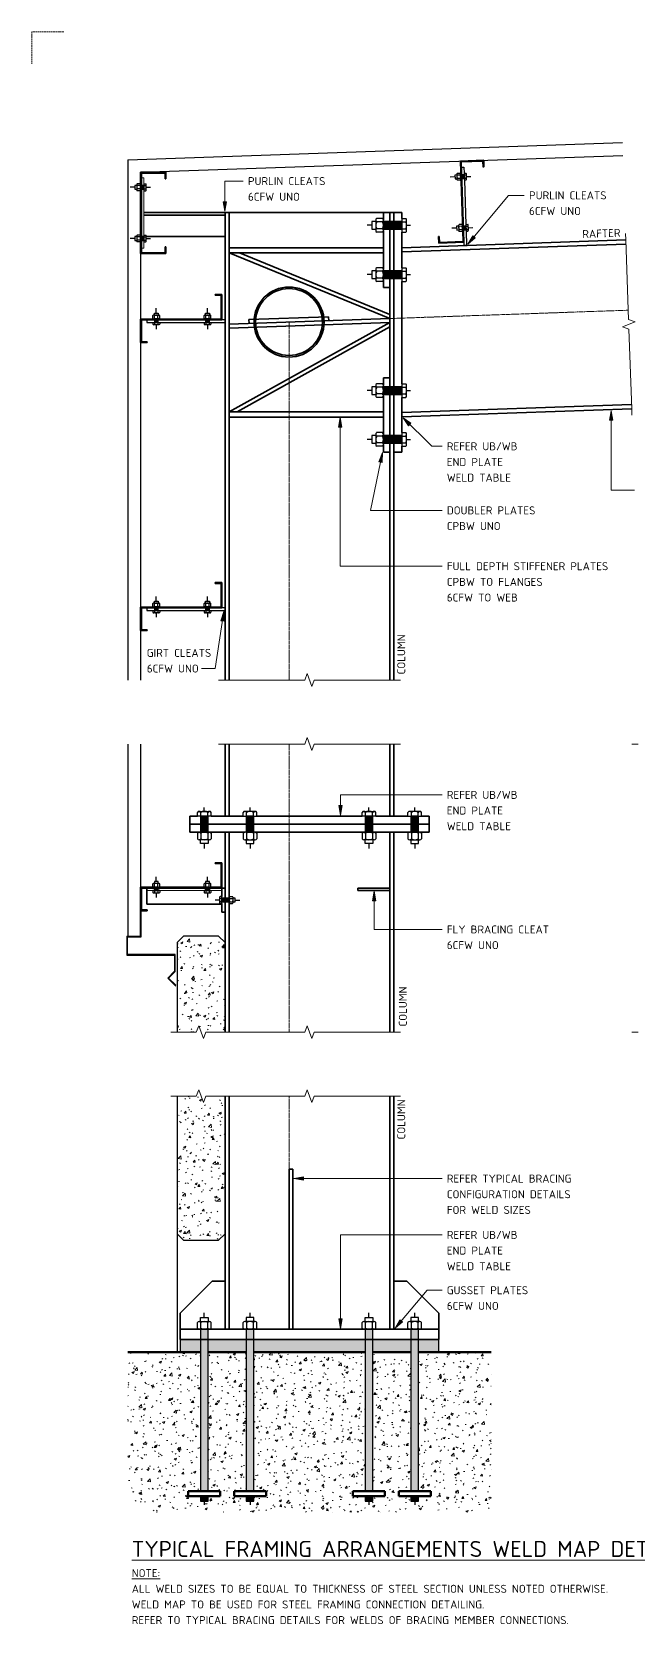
# Model space of a CAD drawing. Header units: millimetres. Extents: x 1727 to 7213, y 842 to 5817.
# Drawn here: x 1727 to 3622, y 842 to 5817 of the extents above; entities that cross this region are included whole.
import ezdxf

# ---------------------------------------------------------------- set-up
doc = ezdxf.new("R2010")
doc.units = ezdxf.units.MM
for name, pattern in [('Centre x0_5', [10.25, 1.5, -1.25, 6.25, -1.25]), ('Dash', [7, 5, -2]), ('Hidden', [4, 3, -1])]:
    doc.linetypes.add(name, pattern=pattern)
for name, color, linetype, lineweight in [('A-000-T_TEXT', 231, 'Continuous', 13), ('A-010-M_LINE', 90, 'Continuous', 13), ('Z-000-T_TEXT', 131, 'Continuous', 18), ('Z-060-M_DETAIL', 92, 'Continuous', 25), ('Z-200_P_REF_PLANE', 111, 'Dash', 13)]:
    doc.layers.add(name, color=color, linetype=linetype, lineweight=lineweight)
doc.styles.add('ISOCPEUR', font='isocpeur.ttf', dxfattribs={"height": 25})
doc.styles.add('ISOCPEUR_1', font='isocpeur.ttf', dxfattribs={"height": 50})
pattern_1 = [(50, (0, 0), (72.8738, -6.3761), [7.62, -83.82]), (355, (0, 0), (-14.097, 76.4224), [6.096, -67.056]), (100.451, (6.07, -0.53), (58.777, 70.0469), [6.476, -71.236]), (46.184, (0, 20.32), (108.4314, -16.8175), [11.43, -125.73]), (96.636, (9.04, 18.92), (94.961, 98.971), [9.714, -106.854]), (351.184, (0, 20.32), (94.9623, 98.9702), [9.144, -100.584]), (21, (10.16, 15.24), (60.64565, -40.9065), [7.62, -83.82]), (326, (10.16, 15.24), (24.7208, 73.6749), [6.096, -67.056]), (71.451, (15.214, 11.83), (85.3669, 32.7687), [6.476, -71.236]), (37.5, (0, 0), (1.23552, 33.82243), [3.353, -62.89, 3.353, -64.719, -67.31]), (37.5, (0, 0), (1.23552, 33.82243), [-134.315, 3.353, -63.957]), (7.5, (0, 0), (26.72815, 40.07255), [3.353, -35.458, 3.353, -61.366, -25.654]), (7.5, (0, 0), (26.72815, 40.07255), [-103.53, 3.353, -22.301]), (327.5, (-22.657, 0), (54.23632, -2.29212), [3.353, -22.047, 3.353, -75.895, -105.156]), (327.5, (-22.657, 0), (54.23632, -2.29212), [-104.648, 3.353, -101.803]), (317.5, (-32.817, 0), (59.2516, 10.17014), [3.353, -29.667, 3.353, -49.276, -74.676]), (317.5, (-32.817, 0), (59.2516, 10.17014), [-85.649, 3.353, -71.323])]

# ---------------------------------------------------------------- blocks, each defined once
blk = doc.blocks.new('NRP_Bolt Detailed Section _v2_ - M24-3988998-S-6901 - _INDUSTRIAL_ TYPICAL PORTAL FRAME WELD MAP DETAIL')
at = {"layer": 'Z-060-M_DETAIL', "lineweight": 50}
for points in [[(-15, 12), (-15, -12), (0, -12), (0, 12)], [(16, -12), (522, -12), (522, 12), (16, 12)]]:
    blk.add_hatch(color=256, dxfattribs=at).paths.add_polyline_path(points)
for p, q in [((0, 50), (0, -50)), ((16, 50), (0, 50)), ((16, -50), (16, 50)), ((0, -50), (16, -50))]:
    blk.add_line(p, q, dxfattribs=at)
at = {"layer": 'Z-060-M_DETAIL'}
for p, q in [((0, 0), (-27, 0)), ((0, 12), (-15, 12)), ((-15, 12), (-15, -12)), ((522, 12), (16, 12)), ((522, -16.002), (522, 16.002)), ((522, -12), (522, 12)), ((525.048, 21.336), (542.952, 21.336)), ((525.048, 10.668), (542.952, 10.668)), ((546, 16.002), (546, -16.002)), ((546, 12), (558, 12)), ((558, 12), (558, -12)), ((558, 0), (573, 0)), ((-15, -12), (0, -12)), ((16, -12), (522, -12)), ((525.048, -10.668), (542.952, -10.668)), ((525.048, -21.336), (542.952, -21.336)), ((558, -12), (546, -12))]:
    blk.add_line(p, q, dxfattribs=at)
for centre, radius, start, end in [((528.19125, 16.002), 6.19125, 120.51023741, 239.48976259), ((542.19653, 0), 20.196, 148.11450375, 211.88549625), ((539.80875, 16.002), 6.19125, 300.51023741, 59.48976259), ((525.80347, 0), 20.196, 328.11450375, 31.88549625), ((528.19125, -16.002), 6.19125, 120.51023741, 239.48976259), ((539.80875, -16.002), 6.19125, 300.51023741, 59.48976259)]:
    blk.add_arc(centre, radius, start, end, dxfattribs=at)
blk = doc.blocks.new('NRP_Bolt Detailed Section _v2_ - M24-3988995-S-6901 - _INDUSTRIAL_ TYPICAL PORTAL FRAME WELD MAP DETAIL')
at = {"layer": 'Z-060-M_DETAIL', "lineweight": 50}
for points in [[(-15, -12), (0, -12), (0, 12), (-15, 12)], [(16, -12), (522, -12), (522, 12), (16, 12)]]:
    blk.add_hatch(color=256, dxfattribs=at).paths.add_polyline_path(points)
for p, q in [((16, 50), (0, 50)), ((0, 50), (0, -50)), ((16, -50), (16, 50)), ((0, -50), (16, -50))]:
    blk.add_line(p, q, dxfattribs=at)
at = {"layer": 'Z-060-M_DETAIL'}
for p, q in [((-15, 12), (-15, -12)), ((0, 12), (-15, 12)), ((522, 12), (16, 12)), ((522, 16.002), (522, -16.002)), ((522, -12), (522, 12)), ((525.048, 21.336), (542.952, 21.336)), ((525.048, 10.668), (542.952, 10.668)), ((546, -16.002), (546, 16.002)), ((558, 12), (546, 12)), ((558, -12), (558, 12)), ((0, 0), (-27, 0)), ((-15, -12), (0, -12)), ((16, -12), (522, -12)), ((525.048, -10.668), (542.952, -10.668)), ((525.048, -21.336), (542.952, -21.336)), ((546, -12), (558, -12)), ((558, 0), (573, 0))]:
    blk.add_line(p, q, dxfattribs=at)
for centre, radius, start, end in [((528.19125, 16.002), 6.19125, 120.51023741, 239.48976259), ((542.19653, 0), 20.196, 148.11450375, 211.88549625), ((539.80875, 16.002), 6.19125, 300.51023741, 59.48976259), ((525.80347, 0), 20.196, 328.11450375, 31.88549625), ((528.19125, -16.002), 6.19125, 120.51023741, 239.48976259), ((539.80875, -16.002), 6.19125, 300.51023741, 59.48976259)]:
    blk.add_arc(centre, radius, start, end, dxfattribs=at)
blk = doc.blocks.new('NRP_Break Line _v2_ - Section-3988991-S-6901 - _INDUSTRIAL_ TYPICAL PORTAL FRAME WELD MAP DETAIL')
at = {"layer": 'Z-060-M_DETAIL', "lineweight": 18}
for p, q in [((0, 0), (249, 0)), ((279, 0), (528, 0))]:
    blk.add_line(p, q, dxfattribs=at)
blk = doc.blocks.new('NRP_Bolt Detailed Section _v2_ - M24-3988992-S-6901 - _INDUSTRIAL_ TYPICAL PORTAL FRAME WELD MAP DETAIL')
at = {"layer": 'Z-060-M_DETAIL'}
blk.add_hatch(color=256, dxfattribs=at).paths.add_polyline_path([(58.2, 12), (0, 12), (0, -12), (58.2, -12)])
for p, q in [((-14.6, 16), (-14.6, -16)), ((0, 21.3), (-11.6, 21.3)), ((0, 10.7), (-11.6, 10.7)), ((0, -21.3), (0, 21.3)), ((58.2, 12), (0, 12)), ((0, 12), (0, -12)), ((58.2, 16), (58.2, -16)), ((58.2, -12), (58.2, 12)), ((61.2, 21.3), (79.2, 21.3)), ((61.2, 10.7), (79.2, 10.7)), ((82.2, -16), (82.2, 16)), ((94.2, 12), (82.2, 12)), ((94.2, -12), (94.2, 12)), ((-14.6, 0), (-27, 0)), ((0, -10.7), (-11.6, -10.7)), ((0, -21.3), (-11.6, -21.3)), ((0, -12), (58.2, -12)), ((61.2, -10.7), (79.2, -10.7)), ((61.2, -21.3), (79.2, -21.3)), ((82.2, -12), (94.2, -12)), ((94.2, 0), (109.2, 0))]:
    blk.add_line(p, q, dxfattribs=at)
for centre, radius, start, end in [((-8.4, 16), 6.19, 120.5102, 239.4898), ((5.6, 0), 20.2, 148.1145, 211.8855), ((64.4, 16), 6.19, 120.5102, 239.4898), ((78.4, 0), 20.2, 148.1145, 211.8855), ((76, 16), 6.19, 300.5102, 59.4898), ((62, 0), 20.2, 328.1145, 31.8855), ((-8.4, -16), 6.19, 120.5102, 239.4898), ((64.4, -16), 6.19, 120.5102, 239.4898), ((76, -16), 6.19, 300.5102, 59.4898)]:
    blk.add_arc(centre, radius, start, end, dxfattribs=at)
blk = doc.blocks.new('NRP_Break Line _v2_ - Section-3989000-S-6901 - _INDUSTRIAL_ TYPICAL PORTAL FRAME WELD MAP DETAIL')
at = {"layer": 'Z-060-M_DETAIL', "lineweight": 18}
for p, q in [((0, 0), (60, 0)), ((90, 0), (145, 0))]:
    blk.add_line(p, q, dxfattribs=at)
blk = doc.blocks.new('NRP_Break Line _v2_ - Section-3989001-S-6901 - _INDUSTRIAL_ TYPICAL PORTAL FRAME WELD MAP DETAIL')
at = {"layer": 'Z-060-M_DETAIL', "lineweight": 18}
for p, q in [((0, 0), (249, 0)), ((279, 0), (528, 0))]:
    blk.add_line(p, q, dxfattribs=at)
blk = doc.blocks.new('NRP_Break Line _v2_ - Section-V1-S-6901 - _INDUSTRIAL_ TYPICAL PORTAL FRAME WELD MAP DETAIL')
at = {"layer": 'Z-060-M_DETAIL', "lineweight": 18}
for p, q in [((5, 0), (60, 0)), ((90, 0), (150, 0))]:
    blk.add_line(p, q, dxfattribs=at)
blk = doc.blocks.new('NRP_Bolt Detailed Section _v2_ - M24-3989004-S-6901 - _INDUSTRIAL_ TYPICAL PORTAL FRAME WELD MAP DETAIL')
at = {"layer": 'Z-060-M_DETAIL'}
blk.add_hatch(color=256, dxfattribs=at).paths.add_polyline_path([(50, 12), (0, 12), (0, -12), (50, -12)])
for p, q in [((-14.6, 0), (-27, 0)), ((-14.6, -16), (-14.6, 16)), ((0, 21.3), (-11.6, 21.3)), ((0, 10.7), (-11.6, 10.7)), ((0, 21.3), (0, -21.3)), ((50, 12), (0, 12)), ((0, 12), (0, -12)), ((50, -16), (50, 16)), ((50, -12), (50, 12)), ((53, 21.3), (71, 21.3)), ((53, 10.7), (71, 10.7)), ((74, 16), (74, -16)), ((74, 12), (86, 12)), ((86, 12), (86, -12)), ((86, 0), (101, 0)), ((0, -10.7), (-11.6, -10.7)), ((0, -21.3), (-11.6, -21.3)), ((0, -12), (50, -12)), ((53, -10.7), (71, -10.7)), ((53, -21.3), (71, -21.3)), ((86, -12), (74, -12))]:
    blk.add_line(p, q, dxfattribs=at)
for centre, radius, start, end in [((-8.4, 16), 6.19, 120.5102, 239.4898), ((5.6, 0), 20.2, 148.1145, 211.8855), ((56.2, 16), 6.19, 120.5102, 239.4898), ((70.2, 0), 20.2, 148.1145, 211.8855), ((67.8, 16), 6.19, 300.5102, 59.4898), ((53.8, 0), 20.2, 328.1145, 31.8855), ((-8.4, -16), 6.19, 120.5102, 239.4898), ((56.2, -16), 6.19, 120.5102, 239.4898), ((67.8, -16), 6.19, 300.5102, 59.4898)]:
    blk.add_arc(centre, radius, start, end, dxfattribs=at)
blk = doc.blocks.new('NRP_Bolt Detailed Section _v2_ - M24-3989005-S-6901 - _INDUSTRIAL_ TYPICAL PORTAL FRAME WELD MAP DETAIL')
at = {"layer": 'Z-060-M_DETAIL'}
blk.add_hatch(color=256, dxfattribs=at).paths.add_polyline_path([(50, -12), (50, 12), (0, 12), (0, -12), (32.6, -12)])
for p, q in [((-14.6, 16), (-14.6, -16)), ((0, 21.3), (-11.6, 21.3)), ((0, 10.7), (-11.6, 10.7)), ((0, -21.3), (0, 21.3)), ((50, 12), (0, 12)), ((0, 12), (0, -12)), ((50, 16), (50, -16)), ((50, -12), (50, 12)), ((53, 21.3), (71, 21.3)), ((53, 10.7), (71, 10.7)), ((74, -16), (74, 16)), ((86, 12), (74, 12)), ((86, -12), (86, 12)), ((-14.6, 0), (-27, 0)), ((0, -10.7), (-11.6, -10.7)), ((0, -21.3), (-11.6, -21.3)), ((0, -12), (50, -12)), ((53, -10.7), (71, -10.7)), ((53, -21.3), (71, -21.3)), ((74, -12), (86, -12)), ((86, 0), (101, 0))]:
    blk.add_line(p, q, dxfattribs=at)
for centre, radius, start, end in [((-8.4, 16), 6.19, 120.5102, 239.4898), ((5.6, 0), 20.2, 148.1145, 211.8855), ((56.2, 16), 6.19, 120.5102, 239.4898), ((70.2, 0), 20.2, 148.1145, 211.8855), ((67.8, 16), 6.19, 300.5102, 59.4898), ((53.8, 0), 20.2, 328.1145, 31.8855), ((-8.4, -16), 6.19, 120.5102, 239.4898), ((56.2, -16), 6.19, 120.5102, 239.4898), ((67.8, -16), 6.19, 300.5102, 59.4898)]:
    blk.add_arc(centre, radius, start, end, dxfattribs=at)
blk = doc.blocks.new('NRP_Purlin Cleat _v2_ - 250-878178-S-6901 - _INDUSTRIAL_ TYPICAL PORTAL FRAME WELD MAP DETAIL')
at = {"layer": 'Z-060-M_DETAIL'}
for points in [[(8, 221), (-3, 221), (-3, 209), (8, 209)], [(8, 61), (-3, 61), (-3, 49), (8, 49)]]:
    blk.add_hatch(color=256, dxfattribs=at).paths.add_polyline_path(points)
for p, q in [((-21, 215), (-36, 215)), ((-15, 221), (-21, 221)), ((-21, 221), (-21, 209)), ((-21, 209), (-15, 209)), ((-15, 223), (-15, 207)), ((-4.5, 225.7), (-13.5, 225.7)), ((-4.5, 220.3), (-13.5, 220.3)), ((-4.5, 209.7), (-13.5, 209.7)), ((-4.5, 204.3), (-13.5, 204.3)), ((-3, 207), (-3, 223)), ((8, 221), (-3, 221)), ((-3, 221), (-3, 209)), ((-3, 209), (8, 209)), ((0, 221), (0, 245)), ((0, 245), (8, 245)), ((0, 61), (0, 209)), ((8, 245), (8, 225.7)), ((8, 225.7), (13.8, 225.7)), ((8, 225.7), (8, 204.3)), ((8, 209), (8, 221)), ((8, 220.3), (13.8, 220.3)), ((8, 209.7), (13.8, 209.7)), ((8, 204.3), (8, 65.7)), ((8, 204.3), (13.8, 204.3)), ((15.3, 207), (15.3, 223)), ((15.3, 215), (29, 215)), ((-21, 55), (-36, 55)), ((-15, 61), (-21, 61)), ((-21, 61), (-21, 49)), ((-15, 63), (-15, 47)), ((-4.5, 65.7), (-13.5, 65.7)), ((-4.5, 60.3), (-13.5, 60.3)), ((-3, 47), (-3, 63)), ((8, 61), (-3, 61)), ((-3, 61), (-3, 49)), ((8, 65.7), (13.8, 65.7)), ((8, 65.7), (8, 44.3)), ((8, 49), (8, 61)), ((8, 60.3), (13.8, 60.3)), ((15.3, 47), (15.3, 63)), ((15.3, 55), (29, 55)), ((-21, 49), (-15, 49)), ((-4.5, 49.7), (-13.5, 49.7)), ((-4.5, 44.3), (-13.5, 44.3)), ((-3, 49), (8, 49)), ((0, 0), (0, 49)), ((8, 0), (0, 0)), ((8, 49.7), (13.8, 49.7)), ((8, 44.3), (8, 0)), ((8, 44.3), (13.8, 44.3))]:
    blk.add_line(p, q, dxfattribs=at)
for centre, radius, start, end in [((-11.9, 223), 3.1, 120.5102, 239.4898), ((-4.9, 215), 10.1, 148.1145, 211.8855), ((-11.9, 207), 3.1, 120.5102, 239.4898), ((-6.1, 223), 3.1, 300.5102, 59.4898), ((-13.1, 215), 10.1, 328.1145, 31.8855), ((-6.1, 207), 3.1, 300.5102, 59.4898), ((12.2, 223), 3.1, 300.5102, 59.4898), ((5.2, 215), 10.1, 328.1145, 31.8855), ((12.2, 207), 3.1, 300.5102, 59.4898), ((-11.9, 63), 3.1, 120.5102, 239.4898), ((-4.9, 55), 10.1, 148.1145, 211.8855), ((-6.1, 63), 3.1, 300.5102, 59.4898), ((-13.1, 55), 10.1, 328.1145, 31.8855), ((12.2, 63), 3.1, 300.5102, 59.4898), ((5.2, 55), 10.1, 328.1145, 31.8855), ((-11.9, 47), 3.1, 120.5102, 239.4898), ((-6.1, 47), 3.1, 300.5102, 59.4898), ((12.2, 47), 3.1, 300.5102, 59.4898)]:
    blk.add_arc(centre, radius, start, end, dxfattribs=at)
blk = doc.blocks.new('NRP_Purlin Cleat _v2_ - 250-3989041-S-6901 - _INDUSTRIAL_ TYPICAL PORTAL FRAME WELD MAP DETAIL')
at = {"layer": 'Z-060-M_DETAIL'}
for points in [[(8, -61), (8, -49), (-3, -49), (-3, -61)], [(8, -221), (8, -209), (-3, -209), (-3, -221)]]:
    blk.add_hatch(color=256, dxfattribs=at).paths.add_polyline_path(points)
for p, q in [((0, 0), (0, -49)), ((8, 0), (0, 0)), ((8, -44.3), (8, 0)), ((-21, -61), (-21, -49)), ((-21, -49), (-15, -49)), ((-15, -63), (-15, -47)), ((-4.5, -44.3), (-13.5, -44.3)), ((-4.5, -49.7), (-13.5, -49.7)), ((-3, -47), (-3, -63)), ((-3, -49), (-3, -61)), ((8, -49), (-3, -49)), ((8, -44.3), (13.8, -44.3)), ((8, -65.7), (8, -44.3)), ((8, -61), (8, -49)), ((8, -49.7), (13.8, -49.7)), ((15.3, -47), (15.3, -63)), ((-21, -55), (-36, -55)), ((-15, -61), (-21, -61)), ((-4.5, -60.3), (-13.5, -60.3)), ((-4.5, -65.7), (-13.5, -65.7)), ((-3, -61), (8, -61)), ((0, -61), (0, -209)), ((8, -60.3), (13.8, -60.3)), ((8, -204.3), (8, -65.7)), ((8, -65.7), (13.8, -65.7)), ((15.3, -55), (29, -55)), ((-21, -215), (-36, -215)), ((-21, -221), (-21, -209)), ((-21, -209), (-15, -209)), ((-15, -221), (-21, -221)), ((-15, -223), (-15, -207)), ((-4.5, -204.3), (-13.5, -204.3)), ((-4.5, -209.7), (-13.5, -209.7)), ((-4.5, -220.3), (-13.5, -220.3)), ((-4.5, -225.7), (-13.5, -225.7)), ((-3, -207), (-3, -223)), ((-3, -209), (-3, -221)), ((8, -209), (-3, -209)), ((-3, -221), (8, -221)), ((0, -221), (0, -245)), ((0, -245), (8, -245)), ((8, -204.3), (13.8, -204.3)), ((8, -225.7), (8, -204.3)), ((8, -221), (8, -209)), ((8, -209.7), (13.8, -209.7)), ((8, -220.3), (13.8, -220.3)), ((8, -245), (8, -225.7)), ((8, -225.7), (13.8, -225.7)), ((15.3, -207), (15.3, -223)), ((15.3, -215), (29, -215))]:
    blk.add_line(p, q, dxfattribs=at)
for centre, radius, start, end in [((-11.9, -47), 3.1, 120.5102, 239.4898), ((-4.9, -55), 10.1, 148.1145, 211.8855), ((-6.1, -47), 3.1, 300.5102, 59.4898), ((-13.1, -55), 10.1, 328.1145, 31.8855), ((12.2, -47), 3.1, 300.5102, 59.4898), ((5.2, -55), 10.1, 328.1145, 31.8855), ((-11.9, -63), 3.1, 120.5102, 239.4898), ((-6.1, -63), 3.1, 300.5102, 59.4898), ((12.2, -63), 3.1, 300.5102, 59.4898), ((-11.9, -207), 3.1, 120.5102, 239.4898), ((-4.9, -215), 10.1, 148.1145, 211.8855), ((-11.9, -223), 3.1, 120.5102, 239.4898), ((-6.1, -207), 3.1, 300.5102, 59.4898), ((-13.1, -215), 10.1, 328.1145, 31.8855), ((-6.1, -223), 3.1, 300.5102, 59.4898), ((12.2, -207), 3.1, 300.5102, 59.4898), ((5.2, -215), 10.1, 328.1145, 31.8855), ((12.2, -223), 3.1, 300.5102, 59.4898)]:
    blk.add_arc(centre, radius, start, end, dxfattribs=at)
blk = doc.blocks.new('NRP_Bolt Detailed Section _v2_ - M12-3989132-S-6901 - _INDUSTRIAL_ TYPICAL PORTAL FRAME WELD MAP DETAIL')
at = {"layer": 'Z-060-M_DETAIL'}
blk.add_hatch(color=256, dxfattribs=at).paths.add_polyline_path([(23.2, -6), (23.2, 6), (0, 6), (0, -6), (13.4, -6)])
for p, q in [((-7.3, 8), (-7.3, -8)), ((0, 10.7), (-5.8, 10.7)), ((0, 5.3), (-5.8, 5.3)), ((0, -10.7), (0, 10.7)), ((23.2, 6), (0, 6)), ((0, 6), (0, -6)), ((23.2, 8), (23.2, -8)), ((23.2, -6), (23.2, 6)), ((24.7, 10.7), (33.7, 10.7)), ((24.7, 5.3), (33.7, 5.3)), ((35.2, -8), (35.2, 8)), ((41.2, 6), (35.2, 6)), ((41.2, -6), (41.2, 6)), ((-7.3, 0), (-21, 0)), ((0, -5.3), (-5.8, -5.3)), ((0, -10.7), (-5.8, -10.7)), ((0, -6), (23.2, -6)), ((24.7, -5.3), (33.7, -5.3)), ((24.7, -10.7), (33.7, -10.7)), ((35.2, -6), (41.2, -6)), ((41.2, 0), (56.2, 0))]:
    blk.add_line(p, q, dxfattribs=at)
for centre, radius, start, end in [((-4.2, 8), 3.1, 120.5102, 239.4898), ((2.8, 0), 10.1, 148.1145, 211.8855), ((26.3, 8), 3.1, 120.5102, 239.4898), ((33.3, 0), 10.1, 148.1145, 211.8855), ((32.1, 8), 3.1, 300.5102, 59.4898), ((25.1, 0), 10.1, 328.1145, 31.8855), ((-4.2, -8), 3.1, 120.5102, 239.4898), ((26.3, -8), 3.1, 120.5102, 239.4898), ((32.1, -8), 3.1, 300.5102, 59.4898)]:
    blk.add_arc(centre, radius, start, end, dxfattribs=at)
blk = doc.blocks.new('NRP_Bolt Detailed Section _v2_ - M12-3988971-S-6901 - _INDUSTRIAL_ TYPICAL PORTAL FRAME WELD MAP DETAIL')
at = {"layer": 'Z-060-M_DETAIL'}
blk.add_hatch(color=256, dxfattribs=at).paths.add_polyline_path([(0, 6), (0, -6), (10.4, -6), (10.4, 6)])
for p, q in [((-7.3, 8), (-7.3, -8)), ((0, 10.7), (-5.8, 10.7)), ((0, 5.3), (-5.8, 5.3)), ((0, -10.7), (0, 10.7)), ((10.4, 6), (0, 6)), ((0, 6), (0, -6)), ((10.4, 8), (10.4, -8)), ((10.4, -6), (10.4, 6)), ((11.9, 10.7), (20.9, 10.7)), ((11.9, 5.3), (20.9, 5.3)), ((22.4, -8), (22.4, 8)), ((28.4, 6), (22.4, 6)), ((28.4, -6), (28.4, 6)), ((-7.3, 0), (-21, 0)), ((0, -5.3), (-5.8, -5.3)), ((0, -10.7), (-5.8, -10.7)), ((0, -6), (10.4, -6)), ((11.9, -5.3), (20.9, -5.3)), ((11.9, -10.7), (20.9, -10.7)), ((22.4, -6), (28.4, -6)), ((28.4, 0), (43.4, 0))]:
    blk.add_line(p, q, dxfattribs=at)
for centre, radius, start, end in [((-4.2, 8), 3.1, 120.5102, 239.4898), ((2.8, 0), 10.1, 148.1145, 211.8855), ((13.5, 8), 3.1, 120.5102, 239.4898), ((20.5, 0), 10.1, 148.1145, 211.8855), ((19.3, 8), 3.1, 300.5102, 59.4898), ((12.3, 0), 10.1, 328.1145, 31.8855), ((-4.2, -8), 3.1, 120.5102, 239.4898), ((13.5, -8), 3.1, 120.5102, 239.4898), ((19.3, -8), 3.1, 300.5102, 59.4898)]:
    blk.add_arc(centre, radius, start, end, dxfattribs=at)

msp = doc.modelspace()

# ---------------------------------------------------------------- hatches: boundary and pattern name
at = {"layer": 'A-000-T_TEXT', "lineweight": 18}
for points in [[(2329.8, 5256.3), (2335.1, 5286.3), (2324.5, 5286.3)], [(3089.6, 5153.4), (3112.8, 5173.1), (3104.7, 5179.9)], [(3537.1, 4633.4), (3531.8, 4603.4), (3542.4, 4603.4)], [(2690.5, 4611.7), (2685.2, 4581.7), (2695.8, 4581.7)], [(2886.8, 4611.4), (2904.3, 4586.5), (2911.7, 4594)], [(2822.8, 4502.4), (2811.6, 4474.1), (2821.9, 4472)], [(2326.7, 4005.8), (2316.9, 3977), (2327.4, 3975.4)], [(2691.6, 3369.4), (2696.9, 3399.4), (2686.3, 3399.4)], [(2796.7, 3132.1), (2791.4, 3102.1), (2802, 3102.1)], [(2545.3, 2234.2), (2575.3, 2228.9), (2575.3, 2239.5)], [(2691.6, 1765.9), (2696.9, 1795.9), (2686.3, 1795.9)], [(2861.9, 1767), (2885.4, 1786.4), (2877.3, 1793.3)]]:
    msp.add_hatch(color=7, dxfattribs=at).paths.add_polyline_path(points)
at = {"layer": 'Z-060-M_DETAIL', "lineweight": 18}
h = msp.add_hatch(dxfattribs=at)
h.set_pattern_fill('FP_1', color=8, style=0, pattern_type=2)
h.set_pattern_definition(pattern_1)
h.paths.add_polyline_path([(2330.6, 2691.9), (2330.6, 2971.9), (2310.6, 2991.9), (2200.6, 2991.9), (2180.6, 2971.9), (2180.6, 2691.9), (2240.6, 2691.9), (2248.1, 2711.9), (2255.1, 2693.4), (2271.2, 2693.4), (2270.6, 2691.9), (2325.6, 2691.9)])
h = msp.add_hatch(dxfattribs=at)
h.set_pattern_fill('FP_1', color=8, style=0, pattern_type=2)
h.set_pattern_definition(pattern_1)
h.paths.add_polyline_path([(2200.6, 2041.9), (2310.6, 2041.9), (2330.6, 2061.9), (2330.6, 2491.9), (2270.6, 2491.9), (2263.1, 2471.9), (2256.2, 2490.4), (2240.1, 2490.4), (2240.6, 2491.9), (2180.6, 2491.9), (2180.6, 2061.9)])
h = msp.add_hatch(dxfattribs=at)
h.set_pattern_fill('FP_1', color=8, style=0, pattern_type=2)
h.set_pattern_definition(pattern_1)
h.paths.add_polyline_path([(3162.6, 1191.9), (3162.6, 1691.9), (2935.6, 1691.9), (2935.6, 1257.9), (2973.6, 1257.9), (2973.6, 1241.9), (2935.6, 1241.9), (2935.6, 1226.9), (2911.6, 1226.9), (2911.6, 1241.9), (2873.6, 1241.9), (2873.6, 1257.9), (2911.6, 1257.9), (2911.6, 1691.9), (2792.4, 1691.9), (2792.4, 1257.9), (2830.4, 1257.9), (2830.4, 1241.9), (2792.4, 1241.9), (2792.4, 1226.9), (2768.4, 1226.9), (2768.4, 1241.9), (2730.4, 1241.9), (2730.4, 1257.9), (2768.4, 1257.9), (2768.4, 1691.9), (2420.8, 1691.9), (2420.8, 1257.9), (2458.8, 1257.9), (2458.8, 1241.9), (2420.8, 1241.9), (2420.8, 1226.9), (2396.8, 1226.9), (2396.8, 1241.9), (2358.8, 1241.9), (2358.8, 1257.9), (2396.8, 1257.9), (2396.8, 1691.9), (2277.6, 1691.9), (2277.6, 1257.9), (2315.6, 1257.9), (2315.6, 1241.9), (2277.6, 1241.9), (2277.6, 1226.9), (2253.6, 1226.9), (2253.6, 1241.9), (2215.6, 1241.9), (2215.6, 1257.9), (2253.6, 1257.9), (2253.6, 1691.9), (2026.6, 1691.9), (2026.6, 1191.9), (2973.6, 1191.9)])
at = {"layer": 'Z-060-M_DETAIL'}
h = msp.add_hatch(color=9, dxfattribs=at)
h.paths.add_polyline_path([(2911.6, 1691.9), (2911.6, 1731.9), (2792.4, 1731.9), (2792.4, 1691.9)])
h.paths.add_polyline_path([(2998.6, 1691.9), (2998.6, 1731.9), (2935.6, 1731.9), (2935.6, 1691.9)])
h.paths.add_polyline_path([(2768.4, 1691.9), (2768.4, 1731.9), (2420.8, 1731.9), (2420.8, 1691.9)])
h.paths.add_polyline_path([(2277.6, 1691.9), (2396.8, 1691.9), (2396.8, 1731.9), (2277.6, 1731.9), (2277.6, 1700.6)])
h.paths.add_polyline_path([(2190.6, 1691.9), (2253.6, 1691.9), (2253.6, 1731.9), (2190.6, 1731.9), (2190.6, 1700.6)])

# ---------------------------------------------------------------- linework, layer by layer
at = {"layer": 'A-000-T_TEXT', "color": 250, "lineweight": 18}
for p, q in [((2329.8, 5350.7), (2387.2, 5350.7)), ((2329.8, 5256.3), (2329.8, 5350.7)), ((2335.1, 5286.3), (2324.5, 5286.3)), ((2324.5, 5286.3), (2329.8, 5256.3)), ((2329.8, 5256.3), (2335.1, 5286.3)), ((3089.6, 5153.4), (3217, 5306.2)), ((3217, 5306.2), (3265.8, 5306.2)), ((3104.7, 5179.9), (3089.6, 5153.4)), ((3112.8, 5173.1), (3104.7, 5179.9)), ((3089.6, 5153.4), (3112.8, 5173.1)), ((3537.1, 4633.4), (3531.8, 4603.4)), ((3542.4, 4603.4), (3537.1, 4633.4)), ((3537.1, 4633.4), (3537.1, 4384.8)), ((2690.5, 4611.7), (2685.2, 4581.7)), ((2685.2, 4581.7), (2695.8, 4581.7)), ((2695.8, 4581.7), (2690.5, 4611.7)), ((2690.5, 4611.7), (2690.5, 4147.5)), ((2886.8, 4611.4), (2904.3, 4586.5)), ((2911.7, 4594), (2886.8, 4611.4)), ((2886.8, 4611.4), (2976.5, 4522.1)), ((2904.3, 4586.5), (2911.7, 4594)), ((3531.8, 4603.4), (3542.4, 4603.4)), ((2822.8, 4502.4), (2785.5, 4321.9)), ((2822.8, 4502.4), (2811.6, 4474.1)), ((2821.9, 4472), (2822.8, 4502.4)), ((2976.5, 4522.1), (3008.7, 4522.1)), ((2811.6, 4474.1), (2821.9, 4472)), ((3537.1, 4384.8), (3610.7, 4384.8)), ((2785.5, 4321.9), (3008.7, 4321.9)), ((2690.5, 4147.5), (3008.7, 4147.5)), ((2326.7, 4005.8), (2299.4, 3827.7)), ((2326.7, 4005.8), (2316.9, 3977)), ((2327.4, 3975.4), (2326.7, 4005.8)), ((2316.9, 3977), (2327.4, 3975.4)), ((2299.4, 3827.7), (2257.1, 3827.7)), ((2691.6, 3433.1), (3008.7, 3433.1)), ((2691.6, 3369.4), (2691.6, 3433.1)), ((2696.9, 3399.4), (2686.3, 3399.4)), ((2686.3, 3399.4), (2691.6, 3369.4)), ((2691.6, 3369.4), (2696.9, 3399.4)), ((2796.7, 3132.1), (2791.4, 3102.1)), ((2791.4, 3102.1), (2802, 3102.1)), ((2802, 3102.1), (2796.7, 3132.1)), ((2796.7, 3132.1), (2796.7, 3012.5)), ((2796.7, 3012.5), (3008.7, 3012.5)), ((2575.3, 2239.5), (2545.3, 2234.2)), ((2575.3, 2228.9), (2575.3, 2239.5)), ((2545.3, 2234.2), (2575.3, 2228.9)), ((2545.3, 2234.2), (3008.7, 2234.2)), ((2691.6, 2058.3), (3008.7, 2058.3)), ((2691.6, 1765.9), (2691.6, 2058.3)), ((2861.9, 1767), (2962.6, 1885.4)), ((2962.6, 1885.4), (3008.7, 1885.4)), ((2696.9, 1795.9), (2686.3, 1795.9)), ((2686.3, 1795.9), (2691.6, 1765.9)), ((2691.6, 1765.9), (2696.9, 1795.9)), ((2877.3, 1793.3), (2861.9, 1767)), ((2885.4, 1786.4), (2877.3, 1793.3)), ((2861.9, 1767), (2885.4, 1786.4))]:
    msp.add_line(p, q, dxfattribs=at)
at = {"layer": 'A-010-M_LINE', "lineweight": 25}
for p, q in [((2026.6, 5417), (3572.6, 5471)), ((2066.6, 5378.3), (3574, 5431)), ((2026.6, 5417), (2026.6, 3791.9)), ((2066.6, 5378.3), (2066.6, 5339.4)), ((2066.6, 5323.3), (2066.6, 5179.4)), ((2066.6, 5163.3), (2066.6, 3791.9)), ((2026.6, 3591.9), (2026.6, 2991.9)), ((2066.6, 3591.9), (2066.6, 2991.9)), ((2066.6, 2991.9), (2066.6, 3115.9)), ((2068.6, 3115.9), (2066.6, 3115.9)), ((2068.6, 2989.9), (2068.6, 3115.9)), ((2023.6, 2991.9), (2066.6, 2991.9)), ((2023.6, 2991.9), (2023.6, 2931.9)), ((2025.6, 2989.9), (2068.6, 2989.9)), ((2025.6, 2933.9), (2025.6, 2989.9)), ((2026.6, 2991.9), (2066.6, 2991.9)), ((2200.6, 2991.9), (2180.6, 2971.9)), ((2310.6, 2991.9), (2200.6, 2991.9)), ((2330.6, 2971.9), (2310.6, 2991.9)), ((2180.6, 2971.9), (2180.6, 2691.9)), ((2330.6, 2691.9), (2330.6, 2971.9)), ((2023.6, 2931.9), (2172.6, 2931.9)), ((2174.6, 2933.9), (2025.6, 2933.9)), ((2172.6, 2931.9), (2172.6, 2881.9)), ((2174.6, 2881.1), (2174.6, 2933.9)), ((2172.6, 2881.9), (2151.4, 2860.7)), ((2151.4, 2860.7), (2176.6, 2835.5)), ((2154.3, 2860.7), (2174.6, 2881.1)), ((2176.6, 2838.3), (2154.3, 2860.7)), ((2180.6, 2491.9), (2180.6, 2061.9)), ((2330.6, 2061.9), (2330.6, 2491.9)), ((2180.6, 2061.9), (2200.6, 2041.9)), ((2200.6, 2041.9), (2310.6, 2041.9)), ((2310.6, 2041.9), (2330.6, 2061.9)), ((2190.6, 1731.9), (2190.6, 1691.9)), ((2253.6, 1731.9), (2190.6, 1731.9)), ((2190.6, 1691.9), (2253.6, 1691.9)), ((2396.8, 1731.9), (2277.6, 1731.9)), ((2277.6, 1691.9), (2396.8, 1691.9)), ((2768.4, 1731.9), (2420.8, 1731.9)), ((2420.8, 1691.9), (2768.4, 1691.9)), ((2911.6, 1731.9), (2792.4, 1731.9)), ((2792.4, 1691.9), (2911.6, 1691.9)), ((2998.6, 1731.9), (2935.6, 1731.9)), ((2935.6, 1691.9), (2998.6, 1691.9)), ((2998.6, 1691.9), (2998.6, 1731.9))]:
    msp.add_line(p, q, dxfattribs=at)
at = {"layer": 'A-010-M_LINE', "lineweight": 35}
for p, q in [((2066.6, 5339.4), (2066.6, 5378.3)), ((2066.6, 5378.3), (2145.8, 5378.3)), ((2143.4, 5375.9), (2069, 5375.9)), ((2069, 5375.9), (2069, 5337.3)), ((2143.4, 5357.3), (2143.4, 5375.9)), ((2145.8, 5378.3), (2145.8, 5357.3)), ((3066, 5413.2), (3138.9, 5415.8)), ((3074.8, 5161.8), (3066, 5413.2)), ((3136.6, 5413.3), (3068.5, 5410.9)), ((3068.5, 5410.9), (3077.3, 5159.5)), ((3137.3, 5394.7), (3136.6, 5413.3)), ((3139.7, 5394.8), (3137.3, 5394.7)), ((3138.9, 5415.8), (3139.7, 5394.8)), ((2066.6, 5179.4), (2066.6, 5323.3)), ((2069, 5325.3), (2069, 5177.3)), ((2145.8, 5357.3), (2143.4, 5357.3)), ((2077, 5252.7), (2330.6, 5252.7)), ((2077, 5244.7), (2330.6, 5244.7)), ((2330.6, 5252.7), (2330.6, 3791.9)), ((2330.6, 5252.7), (2858.6, 5252.7)), ((2343.8, 5252.7), (2343.8, 3791.9)), ((2825.4, 5252.7), (2825.4, 5228.7)), ((2845.4, 5252.7), (2845.4, 5224.7)), ((2858.6, 5252.7), (2858.6, 5224.7)), ((2883.6, 5252.7), (2858.6, 5252.7)), ((2883.6, 5252.7), (2883.6, 5234.1)), ((2084.4, 5177.7), (2330.6, 5177.7)), ((2825.4, 5196.7), (2825.4, 5074.6)), ((2845.4, 5200.7), (2845.4, 5070.6)), ((2858.6, 5200.7), (2858.6, 5070.6)), ((2883.6, 5191.4), (2883.6, 5080)), ((2997.6, 5177.7), (3000, 5177.8)), ((2998.3, 5156.7), (2997.6, 5177.7)), ((3000, 5177.8), (3000.6, 5159.2)), ((2066.6, 5124.3), (2066.6, 5163.3)), ((2145.8, 5124.3), (2066.6, 5124.3)), ((2069, 5165.3), (2069, 5126.7)), ((2069, 5126.7), (2143.4, 5126.7)), ((2143.4, 5126.7), (2143.4, 5145.3)), ((2143.4, 5145.3), (2145.8, 5145.3)), ((2145.8, 5145.3), (2145.8, 5124.3)), ((2825.4, 5126.7), (2343.5, 5126.7)), ((2343.5, 5126.7), (2845.4, 4921.3)), ((2825.4, 5142.7), (2343.8, 5142.7)), ((2375.2, 5126.7), (2845.4, 4934.2)), ((2883.6, 5142.7), (3583.2, 5167.1)), ((2883.6, 5129.5), (3583.7, 5154)), ((3077.3, 5159.5), (2998.3, 5156.7)), ((3000.6, 5159.2), (3074.8, 5161.8)), ((2825.4, 5042.6), (2825.4, 5018.6)), ((2845.4, 5046.6), (2845.4, 4708.3)), ((2858.6, 5046.6), (2858.6, 4708.3)), ((2883.6, 5037.3), (2883.6, 4717.7)), ((2299.6, 4996.2), (2320.6, 4996.2)), ((2299.6, 4993.8), (2299.6, 4996.2)), ((2318.2, 4993.8), (2299.6, 4993.8)), ((2318.2, 4919.6), (2318.2, 4993.8)), ((2320.6, 4996.2), (2320.6, 4917.2)), ((2845.4, 5018.6), (2825.4, 5018.6)), ((2405.3, 4917.9), (2654.4, 4926.6)), ((2654.9, 4914.6), (2654.4, 4926.6)), ((2066.6, 4846.6), (2066.6, 4919.6)), ((2066.6, 4919.6), (2318.2, 4919.6)), ((2320.6, 4917.2), (2069, 4917.2)), ((2069, 4917.2), (2069, 4849)), ((2845.4, 4909.2), (2343.5, 4629.5)), ((2343.8, 4903.7), (2845.4, 4921.3)), ((2343.8, 4891.7), (2845.4, 4909.2)), ((2845.4, 4895.5), (2368.2, 4629.5)), ((2405.7, 4905.9), (2405.3, 4917.9)), ((2087.6, 4846.6), (2066.6, 4846.6)), ((2069, 4849), (2087.6, 4849)), ((2087.6, 4849), (2087.6, 4846.6)), ((2825.4, 4736.3), (2825.4, 4712.3)), ((2845.4, 4736.3), (2825.4, 4736.3)), ((2825.4, 4680.3), (2825.4, 4559.5)), ((2845.4, 4684.3), (2845.4, 4555.5)), ((2858.6, 4684.3), (2858.6, 4555.5)), ((2825.4, 4629.5), (2343.5, 4629.5)), ((2883.6, 4675), (2883.6, 4564.9)), ((2883.6, 4627.6), (3601.2, 4652.7)), ((2883.6, 4614.4), (3601.6, 4639.5)), ((2825.4, 4613.5), (2343.8, 4613.5)), ((2825.4, 4527.5), (2825.4, 4503.5)), ((2845.4, 4531.5), (2845.4, 3791.9)), ((2858.6, 4531.5), (2858.6, 3791.9)), ((2825.4, 4503.5), (2845.4, 4503.5)), ((2858.6, 4503.5), (2883.6, 4503.5)), ((2883.6, 4522.2), (2883.6, 4503.5)), ((2320.6, 4096.2), (2299.6, 4096.2)), ((2299.6, 4096.2), (2299.6, 4093.8)), ((2299.6, 4093.8), (2318.2, 4093.8)), ((2318.2, 4093.8), (2318.2, 4019.6)), ((2320.6, 4017.2), (2320.6, 4096.2)), ((2318.2, 4019.6), (2066.6, 4019.6)), ((2066.6, 4019.6), (2066.6, 3946.6)), ((2069, 3949), (2069, 4017.2)), ((2069, 4017.2), (2320.6, 4017.2)), ((2066.6, 3946.6), (2087.6, 3946.6)), ((2087.6, 3949), (2069, 3949)), ((2087.6, 3946.6), (2087.6, 3949)), ((2330.6, 3366.9), (2330.6, 3591.9)), ((2343.8, 3591.9), (2343.8, 3366.9)), ((2845.4, 3591.9), (2845.4, 3366.9)), ((2858.6, 3591.9), (2858.6, 3366.9)), ((2220.6, 3366.9), (2244.3, 3366.9)), ((2220.6, 3366.9), (2220.6, 3316.9)), ((2220.6, 3341.9), (2253.6, 3341.9)), ((2277.6, 3341.9), (2396.8, 3341.9)), ((2287, 3366.9), (2387.5, 3366.9)), ((2420.8, 3341.9), (2768.4, 3341.9)), ((2430.2, 3366.9), (2759.1, 3366.9)), ((2792.4, 3341.9), (2911.6, 3341.9)), ((2801.8, 3366.9), (2902.3, 3366.9)), ((2935.6, 3341.9), (2968.6, 3341.9)), ((2945, 3366.9), (2968.6, 3366.9)), ((2968.6, 3316.9), (2968.6, 3366.9)), ((2220.6, 3316.9), (2249.6, 3316.9)), ((2281.6, 3316.9), (2392.8, 3316.9)), ((2330.6, 3110.4), (2330.6, 3316.9)), ((2343.8, 3316.9), (2343.8, 3112.4)), ((2424.8, 3316.9), (2764.4, 3316.9)), ((2796.4, 3316.9), (2907.6, 3316.9)), ((2845.4, 3316.9), (2845.4, 2691.9)), ((2858.6, 3316.9), (2858.6, 2691.9)), ((2939.6, 3316.9), (2968.6, 3316.9)), ((2299.6, 3218.5), (2299.6, 3220.9)), ((2299.6, 3220.9), (2320.6, 3220.9)), ((2318.2, 3218.5), (2299.6, 3218.5)), ((2318.2, 3144.3), (2318.2, 3218.5)), ((2320.6, 3220.9), (2320.6, 3141.9)), ((2066.6, 3071.3), (2066.6, 3144.3)), ((2066.6, 3144.3), (2107.6, 3144.3)), ((2109.6, 3141.9), (2069, 3141.9)), ((2069, 3141.9), (2069, 3073.7)), ((2085.6, 3141.9), (2085.6, 3091.9)), ((2269.6, 3141.9), (2121.6, 3141.9)), ((2123.6, 3144.3), (2267.6, 3144.3)), ((2320.6, 3141.9), (2281.6, 3141.9)), ((2283.6, 3144.3), (2318.2, 3144.3)), ((2320.6, 3115.1), (2320.6, 3141.9)), ((2330.6, 3141.9), (2320.6, 3141.9)), ((2330.6, 3141.9), (2330.6, 3110.4)), ((2745.4, 3141.9), (2845.4, 3141.9)), ((2745.4, 3141.9), (2745.4, 3133.9)), ((2085.6, 3091.9), (2320.6, 3091.9)), ((2320.6, 3066.9), (2320.6, 3093.7)), ((2330.6, 2691.9), (2330.6, 3098.4)), ((2330.6, 3098.4), (2330.6, 3066.9)), ((2343.8, 3096.4), (2343.8, 2691.9)), ((2745.4, 3133.9), (2845.4, 3133.9)), ((2087.6, 3071.3), (2066.6, 3071.3)), ((2069, 3073.7), (2087.6, 3073.7)), ((2087.6, 3073.7), (2087.6, 3071.3)), ((2330.6, 3066.9), (2320.6, 3066.9)), ((2330.6, 1763.9), (2330.6, 2491.9)), ((2343.8, 2491.9), (2343.8, 1763.9)), ((2845.4, 2491.9), (2845.4, 1763.9)), ((2858.6, 2491.9), (2858.6, 1763.9)), ((2530.6, 1763.9), (2530.6, 2263.9)), ((2530.6, 2263.9), (2542.6, 2263.9)), ((2542.6, 2263.9), (2542.6, 1763.9)), ((2290.6, 1913.9), (2190.6, 1813.9)), ((2330.6, 1913.9), (2290.6, 1913.9)), ((2858.6, 1913.9), (2898.6, 1913.9)), ((2898.6, 1913.9), (2998.6, 1813.9)), ((2190.6, 1763.9), (2190.6, 1813.9)), ((2998.6, 1763.9), (2998.6, 1813.9)), ((2190.6, 1763.9), (2998.6, 1763.9)), ((2190.6, 1731.9), (2190.6, 1763.9)), ((2190.6, 1763.9), (2190.6, 1731.9)), ((2998.6, 1763.9), (2190.6, 1763.9)), ((2330.6, 1763.9), (2858.6, 1763.9)), ((2998.6, 1763.9), (2998.6, 1731.9)), ((2998.6, 1731.9), (2998.6, 1763.9)), ((2998.6, 1731.9), (2190.6, 1731.9)), ((2190.6, 1731.9), (2998.6, 1731.9))]:
    msp.add_line(p, q, dxfattribs=at)
at = {"layer": 'A-010-M_LINE', "lineweight": 18}
for p, q in [((2069, 5337.3), (2069, 5361.3)), ((2069, 5361.3), (2077, 5361.3)), ((2069, 5177.3), (2069, 5325.3)), ((2077, 5361.3), (2077, 5342)), ((2077, 5320.7), (2077, 5182)), ((2069, 5141.3), (2069, 5165.3)), ((2077, 5141.3), (2069, 5141.3)), ((2077, 5160.7), (2077, 5141.3)), ((2109.6, 3141.9), (2085.6, 3141.9)), ((2085.6, 3141.9), (2085.6, 3133.9)), ((2269.6, 3141.9), (2121.6, 3141.9)), ((2320.6, 3141.9), (2281.6, 3141.9)), ((2320.6, 3133.9), (2320.6, 3141.9)), ((2085.6, 3133.9), (2105, 3133.9)), ((2126.3, 3133.9), (2265, 3133.9)), ((2286.3, 3133.9), (2320.6, 3133.9))]:
    msp.add_line(p, q, dxfattribs=at)
at = {"layer": 'A-010-M_LINE', "linetype": 'Centre x0_5', "lineweight": 18}
for p, q in [((2530.6, 4910.3), (3590.9, 4947.3)), ((2530.6, 3791.9), (2530.6, 4910.3)), ((2530.6, 2691.9), (2530.6, 3591.9)), ((2530.6, 1763.9), (2530.6, 2491.9))]:
    msp.add_line(p, q, dxfattribs=at)
at = {"layer": 'A-010-M_LINE', "linetype": 'Hidden', "lineweight": 25}
msp.add_line((2180.6, 2061.9), (2180.6, 1691.9), dxfattribs=at)
at = {"layer": 'A-010-M_LINE', "lineweight": 50}
for p, q in [((2253.6, 1691.9), (2026.6, 1691.9)), ((2396.8, 1691.9), (2277.6, 1691.9)), ((2768.4, 1691.9), (2420.8, 1691.9)), ((2911.6, 1691.9), (2792.4, 1691.9)), ((3162.6, 1691.9), (2935.6, 1691.9))]:
    msp.add_line(p, q, dxfattribs=at)
at = {"layer": 'A-010-M_LINE', "lineweight": 35}
for radius in [109.5, 104.5]:
    msp.add_circle((2530.6, 4910.3), radius, dxfattribs=at)
at = {"layer": 'Z-000-T_TEXT'}
for p, q in [((3583.2, 5167.1), (3582.5, 5187.1)), ((3612.2, 4911.5), (3572.7, 4895.1)), ((3572.7, 4895.1), (3592.9, 4888.3)), ((3591.9, 4918.3), (3612.2, 4911.5)), ((3601.6, 4639.5), (3602.3, 4619.5)), ((2330.6, 3791.9), (2310.6, 3791.9)), ((2587.1, 3811.9), (2579.6, 3791.9)), ((2602.1, 3771.9), (2587.1, 3811.9)), ((2609.6, 3791.9), (2602.1, 3771.9)), ((2858.6, 3791.9), (2878.6, 3791.9)), ((2330.6, 3591.9), (2310.6, 3591.9)), ((2579.6, 3591.9), (2587.1, 3611.9)), ((2587.1, 3611.9), (2602.1, 3571.9)), ((2602.1, 3571.9), (2609.6, 3591.9)), ((2858.6, 3591.9), (2878.6, 3591.9)), ((3621.8, 3591.9), (3601.8, 3591.9)), ((2180.6, 2691.9), (2160.6, 2691.9)), ((2248.1, 2711.9), (2240.6, 2691.9)), ((2263.1, 2671.9), (2248.1, 2711.9)), ((2270.6, 2691.9), (2263.1, 2671.9)), ((2330.6, 2691.9), (2310.6, 2691.9)), ((2587.1, 2711.9), (2579.6, 2691.9)), ((2602.1, 2671.9), (2587.1, 2711.9)), ((2609.6, 2691.9), (2602.1, 2671.9)), ((2858.6, 2691.9), (2878.6, 2691.9)), ((3621.8, 2691.9), (3601.8, 2691.9)), ((2180.6, 2491.9), (2160.6, 2491.9)), ((2240.6, 2491.9), (2248.1, 2511.9)), ((2248.1, 2511.9), (2263.1, 2471.9)), ((2263.1, 2471.9), (2270.6, 2491.9)), ((2330.6, 2491.9), (2310.6, 2491.9)), ((2579.6, 2491.9), (2587.1, 2511.9)), ((2587.1, 2511.9), (2602.1, 2471.9)), ((2602.1, 2471.9), (2609.6, 2491.9)), ((2858.6, 2491.9), (2878.6, 2491.9))]:
    msp.add_line(p, q, dxfattribs=at)
at = {"layer": 'Z-200_P_REF_PLANE'}
for p, q in [((1726.6, 5817), (1726.6, 5717)), ((1826.6, 5817), (1726.6, 5817))]:
    msp.add_line(p, q, dxfattribs=at)

# ---------------------------------------------------------------- block references
at = {"layer": 'Z-060-M_DETAIL'}
for name, p, rotation in [('NRP_Purlin Cleat _v2_ - 250-878178-S-6901 - _INDUSTRIAL_ TYPICAL PORTAL FRAME WELD MAP DETAIL', (3077.6, 5149.5), 2.00000000000013), ('NRP_Bolt Detailed Section _v2_ - M12-3988971-S-6901 - _INDUSTRIAL_ TYPICAL PORTAL FRAME WELD MAP DETAIL', (2077, 5331.3), 180), ('NRP_Bolt Detailed Section _v2_ - M24-3988992-S-6901 - _INDUSTRIAL_ TYPICAL PORTAL FRAME WELD MAP DETAIL', (2883.6, 5212.7), 180), ('NRP_Bolt Detailed Section _v2_ - M12-3988971-S-6901 - _INDUSTRIAL_ TYPICAL PORTAL FRAME WELD MAP DETAIL', (2077, 5171.3), 180), ('NRP_Bolt Detailed Section _v2_ - M24-3988992-S-6901 - _INDUSTRIAL_ TYPICAL PORTAL FRAME WELD MAP DETAIL', (2883.6, 5058.6), 180), ('NRP_Purlin Cleat _v2_ - 250-3989041-S-6901 - _INDUSTRIAL_ TYPICAL PORTAL FRAME WELD MAP DETAIL', (2330.6, 4917.2), 269.9999999999999), ('NRP_Bolt Detailed Section _v2_ - M24-3988992-S-6901 - _INDUSTRIAL_ TYPICAL PORTAL FRAME WELD MAP DETAIL', (2883.6, 4696.3), 180), ('NRP_Bolt Detailed Section _v2_ - M24-3988992-S-6901 - _INDUSTRIAL_ TYPICAL PORTAL FRAME WELD MAP DETAIL', (2883.6, 4543.5), 180), ('NRP_Purlin Cleat _v2_ - 250-3989041-S-6901 - _INDUSTRIAL_ TYPICAL PORTAL FRAME WELD MAP DETAIL', (2330.6, 4017.2), 270.0000000000001), ('NRP_Bolt Detailed Section _v2_ - M24-3989004-S-6901 - _INDUSTRIAL_ TYPICAL PORTAL FRAME WELD MAP DETAIL', (2265.6, 3366.9), 269.9999999999997), ('NRP_Bolt Detailed Section _v2_ - M24-3989005-S-6901 - _INDUSTRIAL_ TYPICAL PORTAL FRAME WELD MAP DETAIL', (2408.8, 3366.9), 270.0000000000003), ('NRP_Bolt Detailed Section _v2_ - M24-3989004-S-6901 - _INDUSTRIAL_ TYPICAL PORTAL FRAME WELD MAP DETAIL', (2780.4, 3366.9), 269.9999999999997), ('NRP_Bolt Detailed Section _v2_ - M24-3989005-S-6901 - _INDUSTRIAL_ TYPICAL PORTAL FRAME WELD MAP DETAIL', (2923.6, 3366.9), 270.0000000000003), ('NRP_Bolt Detailed Section _v2_ - M12-3988971-S-6901 - _INDUSTRIAL_ TYPICAL PORTAL FRAME WELD MAP DETAIL', (2115.6, 3133.9), 90), ('NRP_Bolt Detailed Section _v2_ - M12-3988971-S-6901 - _INDUSTRIAL_ TYPICAL PORTAL FRAME WELD MAP DETAIL', (2275.6, 3133.9), 90)]:
    msp.add_blockref(name, p, dxfattribs=dict(at, rotation=rotation))
at = {"layer": 'Z-060-M_DETAIL', "lineweight": 18}
for name, p, rotation in [('NRP_Break Line _v2_ - Section-3988991-S-6901 - _INDUSTRIAL_ TYPICAL PORTAL FRAME WELD MAP DETAIL', (3583.2, 5167.1), 272), ('NRP_Break Line _v2_ - Section-3988991-S-6901 - _INDUSTRIAL_ TYPICAL PORTAL FRAME WELD MAP DETAIL', (2858.6, 3791.9), 180), ('NRP_Break Line _v2_ - Section-V1-S-6901 - _INDUSTRIAL_ TYPICAL PORTAL FRAME WELD MAP DETAIL', (2330.6, 2691.9), 180), ('NRP_Break Line _v2_ - Section-3989001-S-6901 - _INDUSTRIAL_ TYPICAL PORTAL FRAME WELD MAP DETAIL', (2858.6, 2691.9), 180)]:
    msp.add_blockref(name, p, dxfattribs=dict(at, rotation=rotation))
for name, p in [('NRP_Break Line _v2_ - Section-3989001-S-6901 - _INDUSTRIAL_ TYPICAL PORTAL FRAME WELD MAP DETAIL', (2330.6, 3591.9)), ('NRP_Break Line _v2_ - Section-3989000-S-6901 - _INDUSTRIAL_ TYPICAL PORTAL FRAME WELD MAP DETAIL', (2180.6, 2491.9)), ('NRP_Break Line _v2_ - Section-3989001-S-6901 - _INDUSTRIAL_ TYPICAL PORTAL FRAME WELD MAP DETAIL', (2330.6, 2491.9))]:
    msp.add_blockref(name, p, dxfattribs=at)
at = {"layer": 'Z-060-M_DETAIL'}
msp.add_blockref('NRP_Bolt Detailed Section _v2_ - M12-3989132-S-6901 - _INDUSTRIAL_ TYPICAL PORTAL FRAME WELD MAP DETAIL', (2320.6, 3104.4), dxfattribs=at)
at = {"layer": 'Z-060-M_DETAIL', "lineweight": 50}
for name, p, rotation in [('NRP_Bolt Detailed Section _v2_ - M24-3988998-S-6901 - _INDUSTRIAL_ TYPICAL PORTAL FRAME WELD MAP DETAIL', (2265.6, 1241.9), 89.9999999999999), ('NRP_Bolt Detailed Section _v2_ - M24-3988995-S-6901 - _INDUSTRIAL_ TYPICAL PORTAL FRAME WELD MAP DETAIL', (2408.8, 1241.9), 90.00000000000011), ('NRP_Bolt Detailed Section _v2_ - M24-3988998-S-6901 - _INDUSTRIAL_ TYPICAL PORTAL FRAME WELD MAP DETAIL', (2780.4, 1241.9), 89.9999999999999), ('NRP_Bolt Detailed Section _v2_ - M24-3988995-S-6901 - _INDUSTRIAL_ TYPICAL PORTAL FRAME WELD MAP DETAIL', (2923.6, 1241.9), 90.00000000000011)]:
    msp.add_blockref(name, p, dxfattribs=dict(at, rotation=rotation))

# ---------------------------------------------------------------- texts
at = {"layer": 'A-000-T_TEXT', "color": 7, "lineweight": 18, "attachment_point": 1}
for s, insert, char_height, width, style in [('PURLIN CLEATS', (2402.2, 5363.2), 25, 285.401, 'ISOCPEUR'), ('6CFW UNO', (2402.2, 5314.3), 25, 189.198, 'ISOCPEUR'), ('PURLIN CLEATS', (3280.8, 5318.7), 25, 285.401, 'ISOCPEUR'), ('6CFW UNO', (3280.8, 5269.7), 25, 189.198, 'ISOCPEUR'), ('REFER UB/WB', (3023.7, 4534.6), 25, 258.945, 'ISOCPEUR'), ('END PLATE', (3023.7, 4485.6), 25, 206.835, 'ISOCPEUR'), ('WELD TABLE', (3023.7, 4436.7), 25, 238.101, 'ISOCPEUR'), ('DOUBLER PLATES', (3023.7, 4334.4), 25, 324.683, 'ISOCPEUR'), ('CPBW UNO', (3023.7, 4285.5), 25, 194.008, 'ISOCPEUR'), ('FULL DEPTH STIFFENER PLATES', (3023.7, 4160), 25, 596.455, 'ISOCPEUR'), ('CPBW TO FLANGES', (3023.7, 4111), 25, 352.743, 'ISOCPEUR'), ('6CFW TO WEB', (3023.7, 4062.1), 25, 262.954, 'ISOCPEUR'), ('GIRT CLEATS', (2086, 3889.2), 25, 239.705, 'ISOCPEUR'), ('6CFW UNO', (2086, 3840.2), 25, 189.198, 'ISOCPEUR'), ('REFER UB/WB', (3023.7, 3445.6), 25, 258.945, 'ISOCPEUR'), ('END PLATE', (3023.7, 3396.7), 25, 206.835, 'ISOCPEUR'), ('WELD TABLE', (3023.7, 3347.7), 25, 238.101, 'ISOCPEUR'), ('FLY BRACING CLEAT', (3023.7, 3025), 25, 377.595, 'ISOCPEUR'), ('6CFW UNO', (3023.7, 2976.1), 25, 189.198, 'ISOCPEUR'), ('REFER TYPICAL BRACING', (3023.7, 2246.7), 25, 458.565, 'ISOCPEUR'), ('CONFIGURATION DETAILS', (3023.7, 2197.8), 25, 450.548, 'ISOCPEUR'), ('FOR WELD SIZES', (3023.7, 2148.8), 25, 310.253, 'ISOCPEUR'), ('REFER UB/WB', (3023.7, 2070.8), 25, 258.945, 'ISOCPEUR'), ('END PLATE', (3023.7, 2021.9), 25, 206.835, 'ISOCPEUR'), ('WELD TABLE', (3023.7, 1972.9), 25, 238.101, 'ISOCPEUR'), ('GUSSET PLATES', (3023.7, 1897.9), 25, 303.038, 'ISOCPEUR'), ('6CFW UNO', (3023.7, 1849), 25, 189.198, 'ISOCPEUR'), ('\\LTYPICAL FRAMING ARRANGEMENTS WELD MAP DETAIL', (2039, 1102.1), 50, 1999.409, 'ISOCPEUR_1'), ('\\LNOTE:', (2039, 1014.1), 25, 102.616, 'ISOCPEUR'), ('ALL WELD SIZES TO BE EQUAL TO THICKNESS OF STEEL SECTION UNLESS NOTED OTHERWISE.', (2039, 965.2), 25, 1750.084, 'ISOCPEUR'), ('WELD MAP TO BE USED FOR STEEL FRAMING CONNECTION DETAILING.', (2039, 916.2), 25, 1284.303, 'ISOCPEUR'), ('REFER TO TYPICAL BRACING DETAILS FOR WELDS OF BRACING MEMBER CONNECTIONS.', (2039, 867.3), 25, 1596.961, 'ISOCPEUR')]:
    msp.add_mtext(s, dxfattribs=dict(at, insert=insert, char_height=char_height, width=width, style=style))
at = {"layer": 'A-000-T_TEXT', "color": 7, "lineweight": 18, "char_height": 25, "width": 142.7, "attachment_point": 1, "style": 'ISOCPEUR'}
for s, insert, rotation in [('RAFTER', (3446.8, 5197.5), 2), ('COLUMN', (2868.8, 3809.4), 90), ('COLUMN', (2873.8, 2709.4), 90), ('COLUMN', (2868.8, 2356.6), 90)]:
    msp.add_mtext(s, dxfattribs=dict(at, insert=insert, rotation=rotation))

doc.saveas('drawing.dxf')
